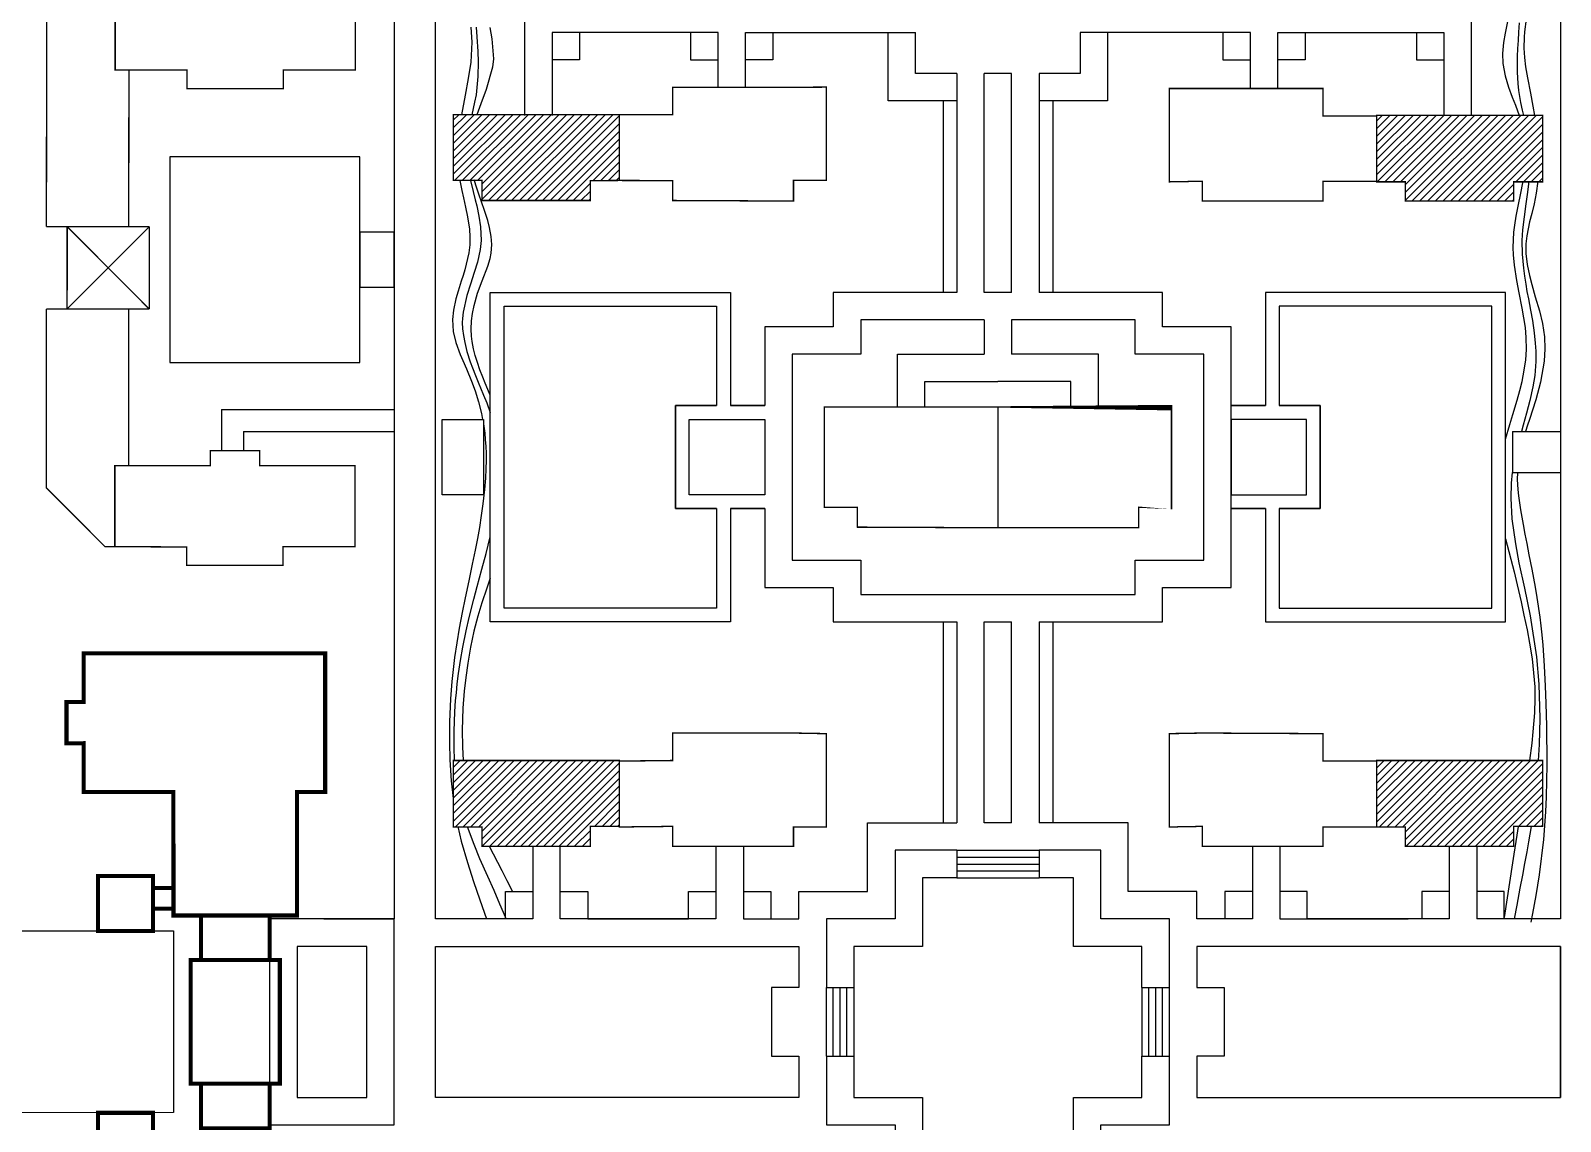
# Model space of a CAD drawing. Extents: x 164940 to 3842273, y 640355 to 1124023.
# Drawn here: x 3720505 to 3724965, y 1085448 to 1088627 of the extents above; entities that cross this region are included whole.
import ezdxf

# ---------------------------------------------------------------- set-up
doc = ezdxf.new("R2010")
doc.units = 0
doc.header["$LTSCALE"] = 1000
doc.header["$MEASUREMENT"] = 0
for name, color, linetype in [('HACTH', 8, 'Continuous'), ('ROAD', 4, 'Continuous'), ('T-房间', 7, 'Continuous'), ('商业建筑', 7, 'Continuous'), ('地裂缝坐标戳', 130, 'Continuous')]:
    doc.layers.add(name, color=color, linetype=linetype)
pattern_1 = [(45, (3422226.21655466, 1110707.083654269), (-11.22532015133644, 11.22532015133644), [])]

msp = doc.modelspace()

# ---------------------------------------------------------------- hatches: boundary and pattern name
at = {"layer": 'HACTH'}
h = msp.add_hatch(dxfattribs=at)
h.set_pattern_fill('ANSI31', color=6, scale=10, style=0)
h.set_pattern_definition(pattern_1)
h.paths.add_polyline_path([(3721736.894483155, 1088381.621291497), (3721736.894483127, 1088189.621290908), (3721820.894483121, 1088189.621290889), (3721820.894483112, 1088131.621290882), (3722136.894483173, 1088131.621290882), (3722136.894483173, 1088189.621290889), (3722220.894483102, 1088189.621290908), (3722220.89448314, 1088381.621291497)])
h = msp.add_hatch(dxfattribs=at)
h.set_pattern_fill('ANSI31', color=6, scale=10, style=0)
h.set_pattern_definition(pattern_1)
h.paths.add_polyline_path([(3724428.894483063, 1088379.764562704), (3724428.894483035, 1088187.764562116), (3724512.89448303, 1088187.764562097), (3724512.894483021, 1088129.76456209), (3724828.894483091, 1088129.76456209), (3724828.894483082, 1088187.764562097), (3724912.894483076, 1088187.764562116), (3724912.894483039, 1088379.764562704)])
h = msp.add_hatch(dxfattribs=at)
h.set_pattern_fill('ANSI31', color=6, scale=10, style=0)
h.set_pattern_definition(pattern_1)
h.paths.add_polyline_path([(3722136.894483155, 1086307.764561184), (3722220.894483093, 1086307.764561184), (3722220.89448313, 1086499.764561773), (3721736.894483145, 1086499.764561773), (3721736.894483108, 1086307.764561184), (3721820.894483112, 1086307.764561166), (3721820.894483102, 1086249.764561158), (3722136.894483164, 1086249.764561158)])
h = msp.add_hatch(dxfattribs=at)
h.set_pattern_fill('ANSI31', color=6, scale=10, style=0)
h.set_pattern_definition(pattern_1)
h.paths.add_polyline_path([(3724428.894483101, 1086499.764561754), (3724428.894483063, 1086307.764561184), (3724512.894483067, 1086307.764561166), (3724512.894483058, 1086249.764561158), (3724828.894483119, 1086249.764561158), (3724828.89448311, 1086307.764561166), (3724912.894483104, 1086307.764561166), (3724912.894483076, 1086499.764561754)])

# ---------------------------------------------------------------- linework, layer by layer
at = {"layer": 'ROAD', "color": 8}
for p, q in [((3721564.886133119, 1089154.572701555), (3721564.893455066, 1086038.085131393)), ((3724964.899015658, 1088914.572408114), (3724964.891982617, 1086038.084678993)), ((3721061.237820432, 1087522.913568065), (3721564.886170801, 1087522.914799702)), ((3721061.237820432, 1087522.913568065), (3721061.237820487, 1087402.913750027)), ((3721125.237820026, 1087458.913724561), (3721125.237820081, 1087402.913725775)), ((3724824.894378155, 1087458.954498888), (3724824.894084705, 1087338.954498888)), ((3724824.894378155, 1087458.954498888), (3724964.895456655, 1087458.954498888)), ((3724824.894084705, 1087338.954498888), (3724964.895163251, 1087338.954498888)), ((3724964.891787011, 1085958.084678993), (3724964.890711213, 1085518.08499907))]:
    msp.add_line(p, q, dxfattribs=at)
at = {"layer": 'ROAD', "color": 8, "ltscale": 6}
for p, q in [((3724704.889016671, 1088701.621291403), (3724704.889016671, 1088379.538080142)), ((3722588.908143749, 1088621.621291403), (3723084.892086208, 1088621.621291403)), ((3724060.880820917, 1088621.621291403), (3723564.901670709, 1088621.621291403)), ((3724964.895509601, 1085958.084678993), (3723904.896449743, 1085958.084678993)), ((3723904.896449743, 1085958.084678993), (3723904.896449743, 1085838.087430102)), ((3724964.895509601, 1085518.08499907), (3724964.895509601, 1085958.084678993)), ((3723904.896449743, 1085918.084678993), (3723904.896449743, 1085838.087430102)), ((3723904.896449743, 1085638.087430102), (3723904.896449743, 1085518.08499907)), ((3723904.896449743, 1085638.087430102), (3723904.896449743, 1085518.08499907)), ((3723904.892514924, 1085518.08499907), (3724964.895509601, 1085518.08499907))]:
    msp.add_line(p, q, dxfattribs=at)
for points in [[(3721968.89349046, 1086249.764561158), (3721968.89349046, 1086038.084678993), (3721684.893455066, 1086038.084678993), (3721684.886714265, 1088914.572408114)], [(3722588.908143749, 1088701.621291403), (3721944.899947995, 1088701.621291403), (3721944.899947995, 1088379.538080142)], [(3722508.908143749, 1088621.621291403), (3722024.899947995, 1088621.621291403)], [(3722024.899947995, 1088621.621291403), (3722024.899947995, 1088379.538080142)], [(3722104.899947995, 1088621.621291403), (3722104.899947995, 1088541.621291403), (3722024.899947995, 1088541.621291403)], [(3722428.908143749, 1088621.621291403), (3722428.908143749, 1088541.621291403), (3722508.908143749, 1088541.621291403)], [(3722508.908143749, 1088459.538080104), (3722508.908143749, 1088621.621291403)], [(3722588.908143749, 1088459.538080104), (3722588.908143749, 1088621.621291403)], [(3722668.908143749, 1088621.621291403), (3722668.908143749, 1088541.621291403), (3722588.908143749, 1088541.621291403)], [(3723204.896878459, 1088421.621291403), (3723004.892086208, 1088421.621291403), (3723004.892086208, 1088621.621291403)], [(3723204.896878459, 1088501.621291403), (3723084.892086208, 1088501.621291403), (3723084.892086208, 1088621.621291403)], [(3723564.901670709, 1088621.621291403), (3723564.901670709, 1088501.621291403), (3723444.896878459, 1088501.621291403)], [(3723644.901670709, 1088621.621291403), (3723644.901670709, 1088421.621291403), (3723444.896878459, 1088421.621291403)], [(3723980.885613168, 1088621.621291403), (3723980.885613168, 1088541.621291403), (3724060.885613168, 1088541.621291403)], [(3724060.880820917, 1088459.538080104), (3724060.880820917, 1088621.621291403)], [(3724140.880820917, 1088621.621291403), (3724624.889016671, 1088621.621291403)], [(3724140.880820917, 1088459.538080104), (3724140.880820917, 1088621.621291403)], [(3724220.885613168, 1088621.621291403), (3724220.885613168, 1088541.621291403), (3724140.885613168, 1088541.621291403)], [(3724544.893808922, 1088621.621291403), (3724544.893808922, 1088541.621291403), (3724624.893808922, 1088541.621291403)], [(3724624.889016671, 1088621.621291403), (3724624.889016671, 1088379.538080142)], [(3723204.896878459, 1088501.621291403), (3723204.896878459, 1087863.764562317)], [(3723364.896878459, 1088501.621291403), (3723284.896878459, 1088501.621291403)], [(3723284.896878459, 1087863.764562317), (3723284.896878459, 1088501.621291403)], [(3723364.896878459, 1087863.764562317), (3723364.896878459, 1088501.621291403)], [(3723444.896878459, 1088501.621291403), (3723444.896878459, 1087863.764562317)], [(3723164.896878459, 1088421.621291403), (3723164.896878459, 1087863.764562317)], [(3723484.896878459, 1088421.621291403), (3723484.896878459, 1087863.764562317)], [(3722544.895971751, 1087233.764561944), (3722544.895971751, 1086903.764561553), (3721844.894586511, 1086903.764561553), (3721844.894586511, 1087863.764562317), (3722544.895971751, 1087863.764562317), (3722544.895971751, 1087533.764561944)], [(3723204.896878459, 1087863.764562317), (3722844.894483097, 1087863.764562317), (3722844.894483097, 1087763.764561944), (3722644.894482333, 1087763.764561944), (3722644.894482333, 1087533.764561944)], [(3723364.896878459, 1087863.764562317), (3723284.896878459, 1087863.764562317)], [(3723444.896878459, 1086903.764562317), (3723804.894483097, 1086903.764562317), (3723804.894483097, 1087003.764561944), (3724004.894482333, 1087003.764561944), (3724004.894482333, 1087763.764561944), (3723804.894483097, 1087763.764561944), (3723804.894483097, 1087863.764562317), (3723444.896878459, 1087863.764562317)], [(3724104.892992906, 1087233.764561944), (3724104.892992906, 1086903.764561553), (3724804.894378155, 1086903.764561553), (3724804.894378155, 1087863.764562317), (3724104.892992906, 1087863.764562317), (3724104.892992906, 1087533.764561944)], [(3720810.841294358, 1087815.55914157), (3720810.8411236, 1087815.356705253)], [(3722504.895971751, 1087233.764561944), (3722504.895971751, 1086943.764561553), (3721884.894586511, 1086943.764561553), (3721884.894586511, 1087823.764562317), (3722504.895971751, 1087823.764562317), (3722504.895971751, 1087533.764561944)], [(3724144.892992906, 1087233.764561944), (3724144.892992906, 1086943.764561553), (3724764.894378155, 1086943.764561553), (3724764.894378155, 1087823.764562317), (3724144.892992906, 1087823.764562317), (3724144.892992906, 1087533.764561944)], [(3723284.894482855, 1087783.764562317), (3722924.894483097, 1087783.764562317), (3722924.894483097, 1087683.764561944), (3722724.894482333, 1087683.764561944), (3722724.894482333, 1087083.764561944), (3722924.894483097, 1087083.764561944)], [(3722924.894483097, 1087083.764561944), (3722924.894483097, 1086983.764562317), (3723724.894483097, 1086983.764562317), (3723724.894483097, 1087083.764561944), (3723924.894482333, 1087083.764561944), (3723924.894482333, 1087683.764561944), (3723724.894483097, 1087683.764561944), (3723724.894483097, 1087783.764562317), (3723364.894482855, 1087783.764562317)], [(3723284.894482855, 1087783.764562336), (3723284.894482827, 1087683.764561944)], [(3723364.894482855, 1087783.764562317), (3723364.894482827, 1087683.764561944)], [(3723031.799758382, 1087529.76456222), (3723031.799758382, 1087683.764561944), (3723284.894482827, 1087683.764561944)], [(3723617.989207318, 1087529.76456222), (3723617.989207318, 1087683.764561944), (3723364.894482883, 1087683.764561944)], [(3723111.799758382, 1087529.764562239), (3723111.799758382, 1087603.764561944), (3723324.894482855, 1087603.764561944)], [(3723537.989207318, 1087529.764562239), (3723537.989207318, 1087603.764561944), (3723324.894482855, 1087603.764561944)], [(3722504.895971751, 1087533.764561944), (3722384.895971751, 1087533.764561944), (3722384.895971751, 1087233.764561944), (3722504.895971751, 1087233.764561944)], [(3722504.895971751, 1087233.764561944), (3722384.895971751, 1087233.764561944), (3722384.895971751, 1087533.764561944), (3722504.895971751, 1087533.764561944)], [(3722644.894482333, 1087533.764561944), (3722544.895971751, 1087533.764561944)], [(3722544.895971751, 1087533.764561944), (3722644.894482333, 1087533.764561944)], [(3724004.894482333, 1087533.764561944), (3724104.892992906, 1087533.764561944)], [(3724104.892992906, 1087533.764561944), (3724004.894482333, 1087533.764561944)], [(3724144.892992906, 1087533.764561944), (3724264.892992906, 1087533.764561944), (3724264.892992906, 1087233.764561944), (3724144.892992906, 1087233.764561944)], [(3724144.892992906, 1087233.764561944), (3724264.892992906, 1087233.764561944), (3724264.892992906, 1087533.764561944), (3724144.892992906, 1087533.764561944)], [(3722644.894482333, 1087493.764561944), (3722644.894482333, 1087273.764561944)], [(3724004.894482333, 1087493.764561944), (3724004.894482333, 1087273.764561944)], [(3722544.895971751, 1087233.764561944), (3722644.894482333, 1087233.764561944)], [(3722644.894482333, 1087233.764561944), (3722544.895971751, 1087233.764561944)], [(3722644.894482333, 1087233.764561944), (3722644.894482333, 1087003.764561944), (3722844.894483097, 1087003.764561944), (3722844.894483097, 1086903.764562317), (3723204.896878459, 1086903.764562317)], [(3724104.892992906, 1087233.764561944), (3724004.894482333, 1087233.764561944)], [(3724004.894482333, 1087233.764561944), (3724104.892992906, 1087233.764561944)], [(3723164.896878459, 1086903.764562317), (3723164.896878459, 1086318.085755211)], [(3723204.896878459, 1086903.764562317), (3723204.896878459, 1086318.085755211)], [(3723284.896878459, 1086903.764562317), (3723364.896878459, 1086903.764562317)], [(3723284.896878459, 1086318.089104992), (3723284.896878459, 1086903.764562317)], [(3723364.896878459, 1086318.089104992), (3723364.896878459, 1086903.764562317)], [(3723444.896878459, 1086903.764562317), (3723444.896878459, 1086318.085755211)], [(3723484.896878459, 1086903.764562317), (3723484.896878459, 1086318.085755211)], [(3722582.893490454, 1086249.764561196), (3722582.893490454, 1086038.084678993), (3722744.892514924, 1086038.084678993), (3722744.892514924, 1086118.087430102), (3722944.893352369, 1086118.087430102), (3722944.893352369, 1086318.089104992), (3723204.896878459, 1086318.089104992)], [(3723364.896878459, 1086318.089104992), (3723284.896878459, 1086318.089104992)], [(3724066.895474212, 1086249.764561177), (3724066.895474212, 1086038.084678993), (3723904.892514924, 1086038.084678993), (3723904.892514924, 1086118.087430102), (3723704.893352369, 1086118.087430102), (3723704.893352369, 1086318.089104992), (3723444.896878459, 1086318.089104992)], [(3722502.893490454, 1086249.764561177), (3722502.893490454, 1086038.084678993), (3722048.89349046, 1086038.084678993), (3722048.89349046, 1086249.764561158)], [(3724146.895474212, 1086249.764561177), (3724146.895474212, 1086038.084678993), (3724520.895474197, 1086038.084678993)], [(3724640.895474197, 1086249.764561158), (3724640.895474197, 1086038.084678993)], [(3724720.895474197, 1086249.764561158), (3724720.895474197, 1086038.084678993)], [(3723204.896878459, 1086238.089104992), (3723024.893352369, 1086238.089104992), (3723024.893352369, 1086038.087430102), (3722824.892514924, 1086038.087430102), (3722824.892514924, 1085838.087430102)], [(3723204.896878459, 1086238.089104992), (3723204.896878459, 1086158.089104992)], [(3723204.896878459, 1086238.089104992), (3723444.896878459, 1086238.089104992)], [(3723204.896878459, 1086218.089104992), (3723444.896878459, 1086218.089104992)], [(3723824.892514924, 1085838.087430102), (3723824.892514924, 1086038.087430102), (3723624.893352369, 1086038.087430102), (3723624.893352369, 1086238.089104992), (3723444.896878459, 1086238.089104992)], [(3723444.896878459, 1086238.089104992), (3723444.896878459, 1086158.089104992)], [(3723204.896878459, 1086158.089104992), (3723104.893352369, 1086158.089104992), (3723104.893352369, 1085958.087430102), (3722904.892514924, 1085958.087430102), (3722904.892514924, 1085838.087430102)], [(3723204.896878459, 1086198.089104992), (3723444.896878459, 1086198.089104992)], [(3723204.896878459, 1086178.089104992), (3723444.896878459, 1086178.089104992)], [(3723204.896878459, 1086158.089104992), (3723444.896878459, 1086158.089104992)], [(3723744.892514924, 1085838.087430102), (3723744.892514924, 1085958.087430102), (3723544.893352369, 1085958.087430102), (3723544.893352369, 1086158.089104992), (3723444.896878459, 1086158.089104992)], [(3721888.89349046, 1086038.084678993), (3721888.89349046, 1086118.084678993), (3721968.89349046, 1086118.084678993)], [(3722048.89349046, 1086118.084678993), (3722128.89349046, 1086118.084678993), (3722128.89349046, 1086038.084678993)], [(3722422.893490454, 1086038.084678993), (3722422.893490454, 1086118.084678993), (3722502.893490454, 1086118.084678993)], [(3722582.893490454, 1086118.084678993), (3722662.893490454, 1086118.084678993), (3722662.893490454, 1086038.084678993)], [(3724066.895474212, 1086118.084678993), (3723986.895474212, 1086118.084678993), (3723986.895474212, 1086038.084678993)], [(3724226.895474212, 1086038.084678993), (3724226.895474212, 1086118.084678993), (3724146.895474212, 1086118.084678993)], [(3724640.895474197, 1086118.084678993), (3724560.895474197, 1086118.084678993), (3724560.895474197, 1086038.084678993)], [(3724800.895474197, 1086038.084678993), (3724800.895474197, 1086118.084678993), (3724720.895474197, 1086118.084678993)], [(3721359.89351508, 1086038.084678993), (3721201.441507729, 1086038.084678993)], [(3721564.891400903, 1086038.086206046), (3721359.89351508, 1086038.084678993)], [(3721359.89351508, 1086038.084678993), (3721564.893455066, 1086038.085753628)], [(3722128.89349046, 1086038.084678993), (3722422.893490454, 1086038.084678993)], [(3724640.895474197, 1086038.084678993), (3724226.895474212, 1086038.084678993)], [(3724520.895474197, 1086038.084678993), (3724226.895474212, 1086038.084678993)], [(3724964.895509601, 1086038.084678993), (3724720.895474197, 1086038.084678993)], [(3722744.892514924, 1085638.087430102), (3722744.892514924, 1085518.08499907), (3721684.893455066, 1085518.08499907), (3721684.893455066, 1085958.084678993), (3722744.892514924, 1085958.084678993), (3722744.892514924, 1085838.087430102)], [(3722744.892514924, 1085918.084678993), (3722744.892514924, 1085838.087430102)], [(3722744.892514924, 1085918.084678993), (3722744.892514924, 1085838.087430102)], [(3722744.892514924, 1085838.087430102), (3722664.892514924, 1085838.087430102), (3722664.892514924, 1085638.087430102), (3722744.892514924, 1085638.087430102)], [(3722824.892514924, 1085838.087430102), (3722904.892514924, 1085838.087430102)], [(3722824.892514924, 1085638.087430102), (3722824.892514924, 1085838.087430102)], [(3722844.892514924, 1085638.087430102), (3722844.892514924, 1085838.087430102)], [(3722864.892514924, 1085638.087430102), (3722864.892514924, 1085838.087430102)], [(3722884.892514924, 1085638.087430102), (3722884.892514924, 1085838.087430102)], [(3722904.892514924, 1085838.087430102), (3722904.892514924, 1085638.087430102)], [(3723744.892514924, 1085838.087430102), (3723824.892514924, 1085838.087430102)], [(3723744.896449743, 1085838.087430102), (3723744.896449743, 1085638.087430102)], [(3723764.896449743, 1085638.087430102), (3723764.896449743, 1085838.087430102)], [(3723784.896449743, 1085638.087430102), (3723784.896449743, 1085838.087430102)], [(3723804.896449743, 1085638.087430102), (3723804.896449743, 1085838.087430102)], [(3723824.896449743, 1085638.087430102), (3723824.896449743, 1085838.087430102)], [(3723904.896449743, 1085838.087430102), (3723984.896449743, 1085838.087430102), (3723984.896449743, 1085638.087430102), (3723904.896449743, 1085638.087430102)], [(3722744.892514924, 1085638.087430102), (3722744.892514924, 1085518.08499907)], [(3722744.892514924, 1085638.087430102), (3722744.892514924, 1085518.08499907)], [(3722824.892514924, 1085638.087430102), (3722824.892514924, 1085438.087430102), (3723024.893352369, 1085438.087430102), (3723024.893352369, 1085238.089104992), (3723204.896878459, 1085238.089104992)], [(3722824.892514924, 1085638.087430102), (3722904.892514924, 1085638.087430102)], [(3722904.892514924, 1085638.087430102), (3722904.892514924, 1085518.087430102), (3723104.893352369, 1085518.087430102), (3723104.893352369, 1085318.089104992), (3723204.896878459, 1085318.089104992)], [(3723444.896878459, 1085238.089104992), (3723624.893352369, 1085238.089104992), (3723624.893352369, 1085438.087430102), (3723824.892514924, 1085438.087430102), (3723824.892514924, 1085638.087430102)], [(3723444.896878459, 1085318.089104992), (3723544.893352369, 1085318.089104992), (3723544.893352369, 1085518.087430102), (3723744.892514924, 1085518.087430102), (3723744.892514924, 1085638.087430102)], [(3723744.892514924, 1085638.087430102), (3723824.892514924, 1085638.087430102)]]:
    msp.add_lwpolyline(points, dxfattribs=at)
at = {"layer": 'ROAD', "color": 8}
for points in [[(3721464.887832625, 1088259.198653576), (3720910.477618154, 1088259.197989058), (3720910.477618108, 1087659.198144925), (3721464.887832578, 1087659.198809461)], [(3721464.887832606, 1087879.198731527), (3721564.888690419, 1087879.198778503), (3721564.888690419, 1088039.198778503), (3721464.887832606, 1088039.198731527)]]:
    msp.add_lwpolyline(points, close=True, dxfattribs=at)
msp.add_lwpolyline([(3721125.237923402, 1087458.913724561), (3721564.886321163, 1087458.914799698)], dxfattribs=at)
at = {"layer": 'ROAD', "color": 8, "ltscale": 6}
for points in [[(3721824.894586511, 1087273.764561944), (3721704.890008213, 1087273.764702518), (3721704.890008213, 1087493.764702518), (3721824.894586511, 1087493.764561944)], [(3722644.894482333, 1087273.764561944), (3722424.895971751, 1087273.764561944), (3722424.895971751, 1087493.764561944), (3722644.894482333, 1087493.764561944)], [(3724004.894482333, 1087273.764561944), (3724224.892992906, 1087273.764561944), (3724224.892992906, 1087493.764561944), (3724004.894482333, 1087493.764561944)], [(3721564.891400903, 1086038.086206046), (3721201.441507729, 1086038.085131393), (3721201.441507729, 1085438.08499907), (3721564.891400903, 1085438.086073705)], [(3720048.708647944, 1085473.087430102), (3720049.150538927, 1086003.087430083), (3720921.506645026, 1086003.781884395), (3720921.063900691, 1085473.781884414)], [(3721484.891400903, 1085958.086206046), (3721281.441507729, 1085958.085131393), (3721281.441507729, 1085518.08499907), (3721484.891400903, 1085518.086073705)]]:
    msp.add_lwpolyline(points, close=True, dxfattribs=at)
at = {"layer": 'T-房间', "ltscale": 6, "const_width": 4}
for points in [[(3720551.755088454, 1089115.036394288), (3720550.861449594, 1088055.576011342)], [(3720791.246321023, 1088511.762058371), (3720790.861534968, 1088055.576011342)], [(3720550.861449594, 1088055.576011342), (3720850.861449594, 1088055.576011342)], [(3720610.861449594, 1088055.576011342), (3720610.861449594, 1087815.576011342)], [(3720610.861449594, 1088055.525402249), (3720850.861449594, 1087815.322795109)], [(3720850.861449594, 1088055.322965857), (3720610.861449594, 1087815.576011342)], [(3720611.957524836, 1088055.576011342), (3720611.957524836, 1087870.036394288)], [(3720850.861449594, 1088055.322965857), (3720850.861449594, 1087815.322795109)], [(3720550.659013212, 1087815.576011342), (3720550.219423322, 1087294.416856774), (3720721.560678992, 1087122.931016394), (3720750.083296558, 1087122.931173079)], [(3720550.659013212, 1087815.576011342), (3720850.861449594, 1087815.576011342)], [(3720790.659098595, 1087815.576011342), (3720790.273971034, 1087358.985091679)]]:
    msp.add_lwpolyline(points, dxfattribs=at)
for points in [[(3721451.238336775, 1088747.745178238), (3721451.238283979, 1088511.74517677), (3721241.738269076, 1088511.745175448), (3721241.738271786, 1088457.245183521), (3720960.73827178, 1088457.245183521), (3720960.73827178, 1088511.745183513), (3720751.238283979, 1088511.745190666), (3720751.238330051, 1088747.745177363), (3721029.23837724, 1088747.745178238), (3721029.238388304, 1088791.744814561), (3721173.238304935, 1088791.744760004), (3721173.238304935, 1088747.745183323), (3721451.238336775, 1088747.745178238)], [(3722220.89448314, 1088381.621291497), (3722376.894483117, 1088381.621291459), (3722376.894483117, 1088461.621291403), (3722728.894483119, 1088461.621291459), (3722824.894483097, 1088461.621291441), (3722824.894483143, 1088189.621290908), (3722728.894483138, 1088189.621290871), (3722728.894483147, 1088131.621290901), (3722376.894483099, 1088131.621290882), (3722376.894483099, 1088189.621290871), (3722220.894483102, 1088189.621290889)], [(3724428.894483063, 1088379.76456276), (3724272.894483086, 1088379.764562723), (3724272.894483076, 1088459.764562667), (3723824.894483106, 1088459.764562704), (3723824.894483106, 1088459.764562704), (3723824.89448306, 1088187.764562172), (3723920.894483056, 1088187.764562153), (3723920.894483056, 1088129.764562164), (3724272.894483104, 1088129.764562146), (3724272.894483095, 1088187.764562153), (3724428.894483101, 1088187.764562153)], [(3722220.89448313, 1088381.621291497), (3721736.894483155, 1088381.621291497), (3721736.894483127, 1088189.621290908), (3721820.894483121, 1088189.621290889), (3721820.894483112, 1088131.621290882), (3722136.894483173, 1088131.621290882), (3722136.894483173, 1088189.621290889), (3722220.894483168, 1088189.621290908)], [(3724912.894483039, 1088379.764562704), (3724428.894483063, 1088379.764562704), (3724428.894483035, 1088187.764562116), (3724512.89448303, 1088187.764562097), (3724512.894483021, 1088129.76456209), (3724828.894483091, 1088129.76456209), (3724828.894483082, 1088187.764562097), (3724912.894483076, 1088187.764562116)], [(3723324.894483013, 1087529.764562276), (3723324.894483013, 1087529.764562276), (3722818.705034208, 1087529.764562183), (3722818.705034208, 1087237.764561669), (3722914.705034204, 1087237.76456165), (3722914.705034204, 1087179.76456168), (3723324.894483097, 1087179.764561717), (3723324.894483106, 1087237.764561706)], [(3723831.083931977, 1087529.764562183), (3723324.894483171, 1087529.764562276), (3723324.894483171, 1087529.764562276), (3723324.894483106, 1087237.764561743), (3723324.894483097, 1087179.764561717), (3723735.083931981, 1087179.76456168), (3723735.08393199, 1087237.76456165), (3723831.083931986, 1087237.764561669)], [(3721450.274662392, 1087358.914141346), (3721450.274609596, 1087122.914139879), (3721240.774594693, 1087122.914138556), (3721240.774597403, 1087068.414146629), (3720959.774597406, 1087068.414146629), (3720959.774597397, 1087122.914146621), (3720750.274609596, 1087122.914153774), (3720750.274662392, 1087358.914140452), (3721028.274702866, 1087358.914141346), (3721028.27471392, 1087402.913777669), (3721172.274630552, 1087402.913723112), (3721172.274630552, 1087358.914146431), (3721450.274662392, 1087358.914141346)], [(3722220.89448313, 1086499.764561792), (3722376.894483108, 1086499.764561754), (3722376.894483108, 1086579.764561699), (3722728.89448311, 1086579.764561754), (3722824.894483088, 1086579.764561736), (3722824.894483134, 1086307.764561203), (3722728.894483129, 1086307.764561166), (3722728.894483138, 1086249.764561196), (3722376.894483089, 1086249.764561177), (3722376.894483089, 1086307.764561166), (3722220.894483093, 1086307.764561184)], [(3724428.894483082, 1086499.764561773), (3724272.894483104, 1086499.764561754), (3724272.894483095, 1086579.764561699), (3723920.894483093, 1086579.764561754), (3723824.894483125, 1086579.764561717), (3723824.894483078, 1086307.764561184), (3723920.894483075, 1086307.764561166), (3723920.894483075, 1086249.764561196), (3724272.894483123, 1086249.764561158), (3724272.894483114, 1086307.764561166), (3724428.894483119, 1086307.764561184)], [(3722220.894483121, 1086499.764561773), (3721736.894483145, 1086499.764561773), (3721736.894483108, 1086307.764561184), (3721820.894483112, 1086307.764561166), (3721820.894483102, 1086249.764561158), (3722136.894483164, 1086249.764561158), (3722136.894483155, 1086307.764561184), (3722220.894483158, 1086307.764561184)], [(3724912.894483076, 1086499.764561754), (3724428.894483101, 1086499.764561754), (3724428.894483063, 1086307.764561184), (3724512.894483067, 1086307.764561166), (3724512.894483058, 1086249.764561158), (3724828.894483119, 1086249.764561158), (3724828.89448311, 1086307.764561166), (3724912.894483104, 1086307.764561166)]]:
    msp.add_lwpolyline(points, close=True, dxfattribs=at)
at = {"layer": '商业建筑', "const_width": 12}
for points in [[(3720921.441507738, 1086048.087430083), (3721281.441507729, 1086048.087430083), (3721281.441507757, 1086408.087430083), (3721363.441507721, 1086408.087430083), (3721363.441507712, 1086812.087430105), (3720659.125981702, 1086812.087430105), (3720659.125981702, 1086670.087430113), (3720609.461763965, 1086670.078974486), (3720609.461763965, 1086550.078974486), (3720659.125981702, 1086550.087430113), (3720659.125981702, 1086408.087430139), (3720920.912241682, 1086408.087430083), (3720921.441507738, 1086048.087430083)], [(3720701.441507747, 1086163.087430083), (3720861.441507738, 1086163.087430102), (3720861.441507738, 1086003.087430102), (3720701.441507747, 1086003.087430083)], [(3721201.441507729, 1086048.087430083), (3721001.441507729, 1086048.087430083), (3721001.441507729, 1085918.087430102), (3721201.441507729, 1085918.087430102)], [(3721231.441507729, 1085918.087430102), (3720971.441507738, 1085918.087430102), (3720971.441507738, 1085738.087430102), (3720971.441507738, 1085558.087430102), (3721231.441507729, 1085558.087430102), (3721231.441507738, 1085738.087430102)], [(3721201.441507729, 1085558.087430102), (3721001.441507729, 1085558.087430102), (3721001.441507729, 1085428.087430102), (3721201.441507729, 1085428.087430102)], [(3720701.441507747, 1085313.087430102), (3720861.441507738, 1085313.087430083), (3720861.441507738, 1085473.087430102), (3720701.441507747, 1085473.087430102)]]:
    msp.add_lwpolyline(points, close=True, dxfattribs=at)
for points in [[(3720861.441507738, 1086128.087430102), (3720921.441507738, 1086128.087430102)], [(3720861.441507738, 1086068.087430102), (3720921.441507738, 1086068.087430102)]]:
    msp.add_lwpolyline(points, dxfattribs=at)
at = {"layer": '地裂缝坐标戳', "color": 8, "ltscale": 6}
for points in [[(3724865.555053622, 1088659.833247688), (3724860.227940761, 1088622.805001595), (3724859.023993144, 1088607.348219854), (3724858.682414412, 1088575.516569474), (3724860.359373212, 1088548.558405534), (3724863.54965926, 1088521.241789263), (3724868.671275301, 1088489.407290955), (3724877.392538626, 1088444.044843809), (3724884.712788153, 1088406.344328326), (3724889.386390297, 1088379.764562704)], [(3721787.805295836, 1088637.138941725), (3721791.283206463, 1088592.710789506), (3721788.116651194, 1088534.951112279), (3721780.768905746, 1088486.673161433), (3721771.369072504, 1088438.499167458), (3721760.513197694, 1088381.621291497)], [(3721792.105775483, 1088381.621291497), (3721800.322926331, 1088418.535841842), (3721804.239345331, 1088440.025464118), (3721809.534806384, 1088492.513322578), (3721810.115871297, 1088535.508766201), (3721809.125159521, 1088565.68029045), (3721806.543563947, 1088608.83635736), (3721804.575772442, 1088636.847901799)], [(3721843.211832501, 1088635.353209273), (3721849.342700092, 1088602.972368029), (3721853.905958932, 1088544.605527621), (3721851.511872334, 1088520.25707391), (3721833.061051544, 1088454.834346984), (3721817.072276089, 1088413.521281191), (3721805.417897029, 1088381.621291459)], [(3724810.533294071, 1088653.035717596), (3724803.492632311, 1088618.916760281), (3724799.005408052, 1088592.367447902), (3724795.971382529, 1088560.136821278), (3724796.842059137, 1088530.484064285), (3724803.481425455, 1088494.671119832), (3724813.633325089, 1088462.057163686), (3724824.717800997, 1088432.673440845), (3724833.91185357, 1088409.301082221), (3724844.861247761, 1088379.764562704)], [(3724858.182300812, 1088379.764562704), (3724854.728935834, 1088394.537356951), (3724849.842925945, 1088416.76962667), (3724846.47378858, 1088434.423604727), (3724843.743383156, 1088452.329920222), (3724841.563314021, 1088472.34287572), (3724840.400791539, 1088488.703455896), (3724839.712936616, 1088505.912511823), (3724839.507730629, 1088524.229572442), (3724840.025621297, 1088551.388376922), (3724841.042773731, 1088574.26977557), (3724842.465163812, 1088597.894896333), (3724844.129624309, 1088622.037902091), (3724846.037684007, 1088649.166097556)], [(3721756.359691674, 1088189.621290889), (3721761.991803495, 1088160.705176973), (3721766.352611471, 1088139.439267319), (3721772.425654147, 1088111.952825327), (3721778.369099366, 1088083.691113171), (3721784.008149335, 1088048.107430273), (3721785.720759405, 1088026.155054894), (3721785.434914611, 1088002.127005876), (3721782.696064169, 1087978.972975117), (3721770.909661155, 1087930.013130632), (3721765.792766007, 1087913.418633294), (3721760.258714303, 1087896.239555039), (3721751.156122738, 1087867.715966039), (3721744.610002933, 1087845.041788899), (3721737.437605865, 1087812.279197302), (3721734.63720301, 1087784.978457325), (3721736.939712593, 1087749.922403198), (3721744.855180083, 1087717.418127496), (3721757.454997839, 1087682.863053185), (3721764.788726566, 1087665.40305185), (3721775.455239208, 1087640.933262509), (3721790.210006515, 1087605.576410097), (3721800.632204048, 1087577.063112323), (3721810.769591991, 1087544.456578948), (3721819.236620625, 1087510.553886452), (3721822.633583395, 1087493.764564589)], [(3721786.805577602, 1088189.621290889), (3721794.693058215, 1088158.167724878), (3721800.926440002, 1088134.059616708), (3721805.452098295, 1088115.813123015), (3721811.908102416, 1088086.176211153), (3721816.741083514, 1088054.623771281), (3721818.270625135, 1088014.883891892), (3721815.609974151, 1087988.598596853), (3721807.50005299, 1087952.079000016), (3721798.293019708, 1087921.915923719), (3721786.824263677, 1087887.858235453), (3721776.195198659, 1087854.578030714), (3721765.410888761, 1087806.705755562), (3721763.627392108, 1087788.117172223), (3721763.334353331, 1087775.771177196), (3721764.089192523, 1087757.819632747), (3721766.368324773, 1087738.240754426), (3721770.259908911, 1087717.46269957), (3721777.011733472, 1087691.254136366), (3721786.655317683, 1087661.52956915), (3721793.096872501, 1087643.98402809), (3721801.748007795, 1087621.915597644), (3721811.777475158, 1087597.419465397), (3721816.733333262, 1087585.467489519), (3721825.556057792, 1087564.04570571), (3721834.4711625, 1087541.687047601), (3721844.894586511, 1087513.488437691)], [(3721844.894586511, 1087564.442908101), (3721838.165001914, 1087580.481784277), (3721830.157510245, 1087599.558167745), (3721822.893486375, 1087617.260866285), (3721814.587120058, 1087638.60244722), (3721807.149862161, 1087659.603942864), (3721800.943683514, 1087679.741830257), (3721795.884491008, 1087699.774136123), (3721792.057700444, 1087720.321956415), (3721790.154988782, 1087736.373760224), (3721789.247753013, 1087756.239962456), (3721790.332737004, 1087781.385606182), (3721792.992917558, 1087802.418104735), (3721797.703919465, 1087825.916080539), (3721808.053622179, 1087861.439404794), (3721821.582076026, 1087897.296882876), (3721837.755058164, 1087940.417855558), (3721844.095915005, 1087962.432042815), (3721847.252376683, 1087978.46462774), (3721849.03896272, 1088003.453916264), (3721847.501056667, 1088026.594165032), (3721842.682749422, 1088053.360037067), (3721837.458626263, 1088073.358025578), (3721827.034761569, 1088105.796731029), (3721820.345045634, 1088124.708192487), (3721811.267846188, 1088150.071831857), (3721805.310832735, 1088167.38863944), (3721797.643572304, 1088191.986508433)], [(3724804.894378155, 1087436.089235068), (3724817.579013582, 1087478.548225247), (3724826.651905913, 1087507.984010343), (3724839.097338671, 1087549.689318918), (3724846.815791892, 1087577.994936154), (3724853.070727594, 1087603.876012479), (3724859.578872973, 1087636.768438061), (3724863.846928457, 1087667.432229397), (3724865.993900688, 1087697.397079048), (3724865.561206833, 1087732.297075194), (3724862.95444411, 1087761.450682346), (3724853.86613108, 1087818.218571049), (3724844.966264626, 1087862.53036105), (3724837.907581579, 1087898.27672162), (3724830.656429024, 1087943.392728482), (3724827.72140662, 1087972.916851201), (3724826.834018704, 1087994.806623989), (3724829.149887932, 1088039.672999576), (3724831.794551861, 1088059.994892486), (3724836.143846799, 1088085.780719024), (3724842.944205839, 1088119.968172301), (3724848.816399693, 1088148.239544731), (3724856.289996503, 1088187.764562097)], [(3724873.195685733, 1088187.764562116), (3724869.165552685, 1088155.966943436), (3724864.314461339, 1088122.302454755), (3724858.893188804, 1088083.64727036), (3724854.761407234, 1088046.386561532), (3724852.83104725, 1088015.418061343), (3724853.219242951, 1087975.333389573), (3724856.892113721, 1087934.027182226), (3724860.048621239, 1087910.865722083), (3724863.706409873, 1087888.093342547), (3724867.477013029, 1087866.790379238), (3724871.443585742, 1087845.492095695), (3724877.769196851, 1087811.879824538), (3724883.090150476, 1087781.905944318), (3724888.501165982, 1087745.969154172), (3724891.733898602, 1087716.089644086), (3724893.197861368, 1087692.384428353), (3724893.316361995, 1087662.454480537), (3724889.948675146, 1087621.946633727), (3724884.515480537, 1087588.597730444), (3724875.73170672, 1087548.918220036), (3724866.123544581, 1087512.166841485), (3724856.307765346, 1087476.949468859), (3724851.282527426, 1087458.954498888)], [(3724899.466340791, 1088187.764562116), (3724894.626582412, 1088152.840856881), (3724888.179328589, 1088122.192522426), (3724881.145990014, 1088093.92766741), (3724874.999446886, 1088069.211526559), (3724866.922430981, 1088028.69297712), (3724864.472004266, 1088005.335154672), (3724864.519461233, 1087977.503614974), (3724868.177061424, 1087945.303301484), (3724874.838097438, 1087912.692540799), (3724881.592382293, 1087886.667520878), (3724891.773417069, 1087851.377946016), (3724903.669378281, 1087809.7208592), (3724912.427396744, 1087773.106751022), (3724918.329985699, 1087734.429418881), (3724919.704760469, 1087698.930079871), (3724917.534741906, 1087663.714100578), (3724906.918230437, 1087602.227787719), (3724892.919750631, 1087550.42904985), (3724874.462862637, 1087493.763509196), (3724868.818886008, 1087476.834897258), (3724863.031316826, 1087458.954498888)], [(3721824.894586511, 1087480.78947964), (3721828.603995832, 1087453.770945006), (3721830.423670158, 1087435.193079979), (3721831.775744481, 1087415.081921712), (3721832.528578339, 1087395.082720135), (3721832.732038999, 1087374.387802434), (3721832.262713498, 1087349.489976232), (3721830.92784046, 1087322.126061906), (3721828.322398866, 1087289.366234344), (3721823.583875576, 1087247.298856293), (3721818.795587679, 1087213.411692426), (3721813.098553063, 1087178.534704045), (3721807.3486472, 1087146.800324515), (3721800.731957134, 1087112.895793681), (3721792.360745201, 1087072.359837507), (3721781.943225123, 1087023.616123487), (3721771.314939417, 1086973.845614445), (3721762.517881038, 1086931.058011901), (3721753.759386323, 1086885.145916519), (3721740.460213961, 1086800.380527274), (3721732.671972698, 1086730.285915014), (3721728.787508745, 1086679.134763152), (3721725.964340212, 1086612.472854693), (3721725.596537327, 1086552.356131141), (3721727.034526186, 1086501.655512684), (3721731.174227966, 1086440.267719616), (3721736.894483117, 1086388.793058106)], [(3724901.375110688, 1086499.764561773), (3724903.979238, 1086546.333455638), (3724905.683566311, 1086622.41407371), (3724902.783483787, 1086721.729045816), (3724895.935223343, 1086801.404691738), (3724877.637272894, 1086921.156338592), (3724860.75075819, 1087002.187616517), (3724845.085345123, 1087075.549602759), (3724834.595846318, 1087130.833994065), (3724824.427319204, 1087204.19940113), (3724820.915925156, 1087263.902722084), (3724821.968757574, 1087308.137650982), (3724824.894084873, 1087338.954498888)], [(3724839.566482648, 1087338.954498888), (3724839.260506693, 1087319.044352089), (3724841.033284849, 1087289.22635571), (3724842.943683833, 1087271.182722886), (3724848.909550279, 1087229.859292739), (3724856.174594404, 1087187.813022163), (3724861.442363949, 1087159.566949577), (3724866.772181334, 1087132.051166937), (3724873.297821868, 1087099.055875678), (3724881.56471703, 1087057.165851732), (3724891.491939554, 1087004.386988179), (3724896.64004728, 1086974.566933577), (3724905.124998426, 1086917.241175108), (3724908.167784547, 1086892.265668818), (3724910.978871144, 1086865.952777275), (3724913.739538871, 1086835.876466007), (3724918.020406317, 1086775.472395968), (3724920.879315518, 1086716.569402524), (3724922.531829242, 1086667.208314025), (3724924.078004749, 1086599.78547274), (3724924.625619126, 1086568.068365332), (3724925.138279822, 1086524.306357176), (3724925.265230721, 1086487.6018723), (3724923.784620732, 1086394.11362891), (3724921.917670013, 1086350.262538855), (3724915.963606916, 1086269.979761922), (3724902.844560564, 1086166.985707217), (3724892.882668616, 1086106.066062831), (3724883.695339698, 1086054.233745177), (3724879.099209148, 1086028.935082265)], [(3721740.964061653, 1086499.764561773), (3721739.25437222, 1086538.903218535), (3721739.156872209, 1086585.221960311), (3721741.467291124, 1086641.386029095), (3721743.898401594, 1086674.391111684), (3721745.980201809, 1086697.144660716), (3721748.737430505, 1086723.127825771), (3721752.420552455, 1086752.999329352), (3721757.99774804, 1086791.442930874), (3721764.577977907, 1086830.044346441), (3721774.149566012, 1086877.943090507), (3721783.05218864, 1086916.700430949), (3721796.721595449, 1086970.115504757), (3721806.760418404, 1087007.12413146), (3721820.546533426, 1087057.223347117), (3721832.821969779, 1087102.968102199), (3721844.894586511, 1087151.289915469)], [(3724804.894378155, 1087145.520170227), (3724829.798699243, 1087049.295610868), (3724838.851769714, 1087011.48623959), (3724850.19436796, 1086961.902055972), (3724858.694925148, 1086923.15038734), (3724867.572268041, 1086880.713703063), (3724875.079103809, 1086841.204659779), (3724882.290170955, 1086795.953269907), (3724889.862671474, 1086713.970890146), (3724890.443665514, 1086680.772134186), (3724889.260384271, 1086638.387933754), (3724885.00067449, 1086583.101940852), (3724881.332014211, 1086550.565406465), (3724874.314424748, 1086499.764561773)], [(3721844.894586511, 1087031.132747427), (3721834.911343453, 1087002.231478327), (3721820.665048294, 1086959.479509693), (3721808.712831212, 1086920.242377099), (3721797.222891234, 1086876.225587492), (3721787.420499071, 1086830.304424957), (3721779.394396672, 1086783.48268588), (3721773.605465924, 1086741.384760522), (3721769.155665895, 1086701.384666719), (3721765.148761336, 1086652.529673622), (3721762.769275948, 1086588.173199025), (3721763.592907561, 1086539.911994365), (3721766.299791753, 1086499.764561773)], [(3721750.599081161, 1086307.764561184), (3721760.448484493, 1086264.889903934), (3721778.063389629, 1086202.760707558), (3721796.140114244, 1086147.449543391), (3721814.601478677, 1086093.846892127), (3721833.524956664, 1086038.084678993)], [(3721777.717563033, 1086307.764561184), (3721796.65199057, 1086255.997459152), (3721813.855024658, 1086214.250941471), (3721836.694010746, 1086162.29360313), (3721854.830960043, 1086121.837014154), (3721872.126917223, 1086082.505831801), (3721888.89349046, 1086042.250857846)], [(3724801.591218391, 1086042.537072235), (3724817.264363075, 1086144.148613074), (3724826.110299814, 1086201.74642098), (3724829.94508799, 1086226.548832868), (3724838.592779234, 1086281.766291567), (3724842.664408272, 1086307.764561184)], [(3724879.343480457, 1086307.764561184), (3724871.989348613, 1086263.095432174), (3724866.812175194, 1086233.552895569), (3724860.555824952, 1086199.207064071), (3724854.255863147, 1086165.583401461), (3724847.037955558, 1086127.669952986), (3724837.597884217, 1086078.137229652), (3724830.1070955, 1086038.084678993)], [(3721842.116762407, 1086249.764561158), (3721853.419268539, 1086227.517589004), (3721878.560111837, 1086179.192028631), (3721893.587115936, 1086149.996374984), (3721909.35895656, 1086118.084678993)]]:
    msp.add_lwpolyline(points, dxfattribs=at)

doc.saveas('drawing.dxf')
